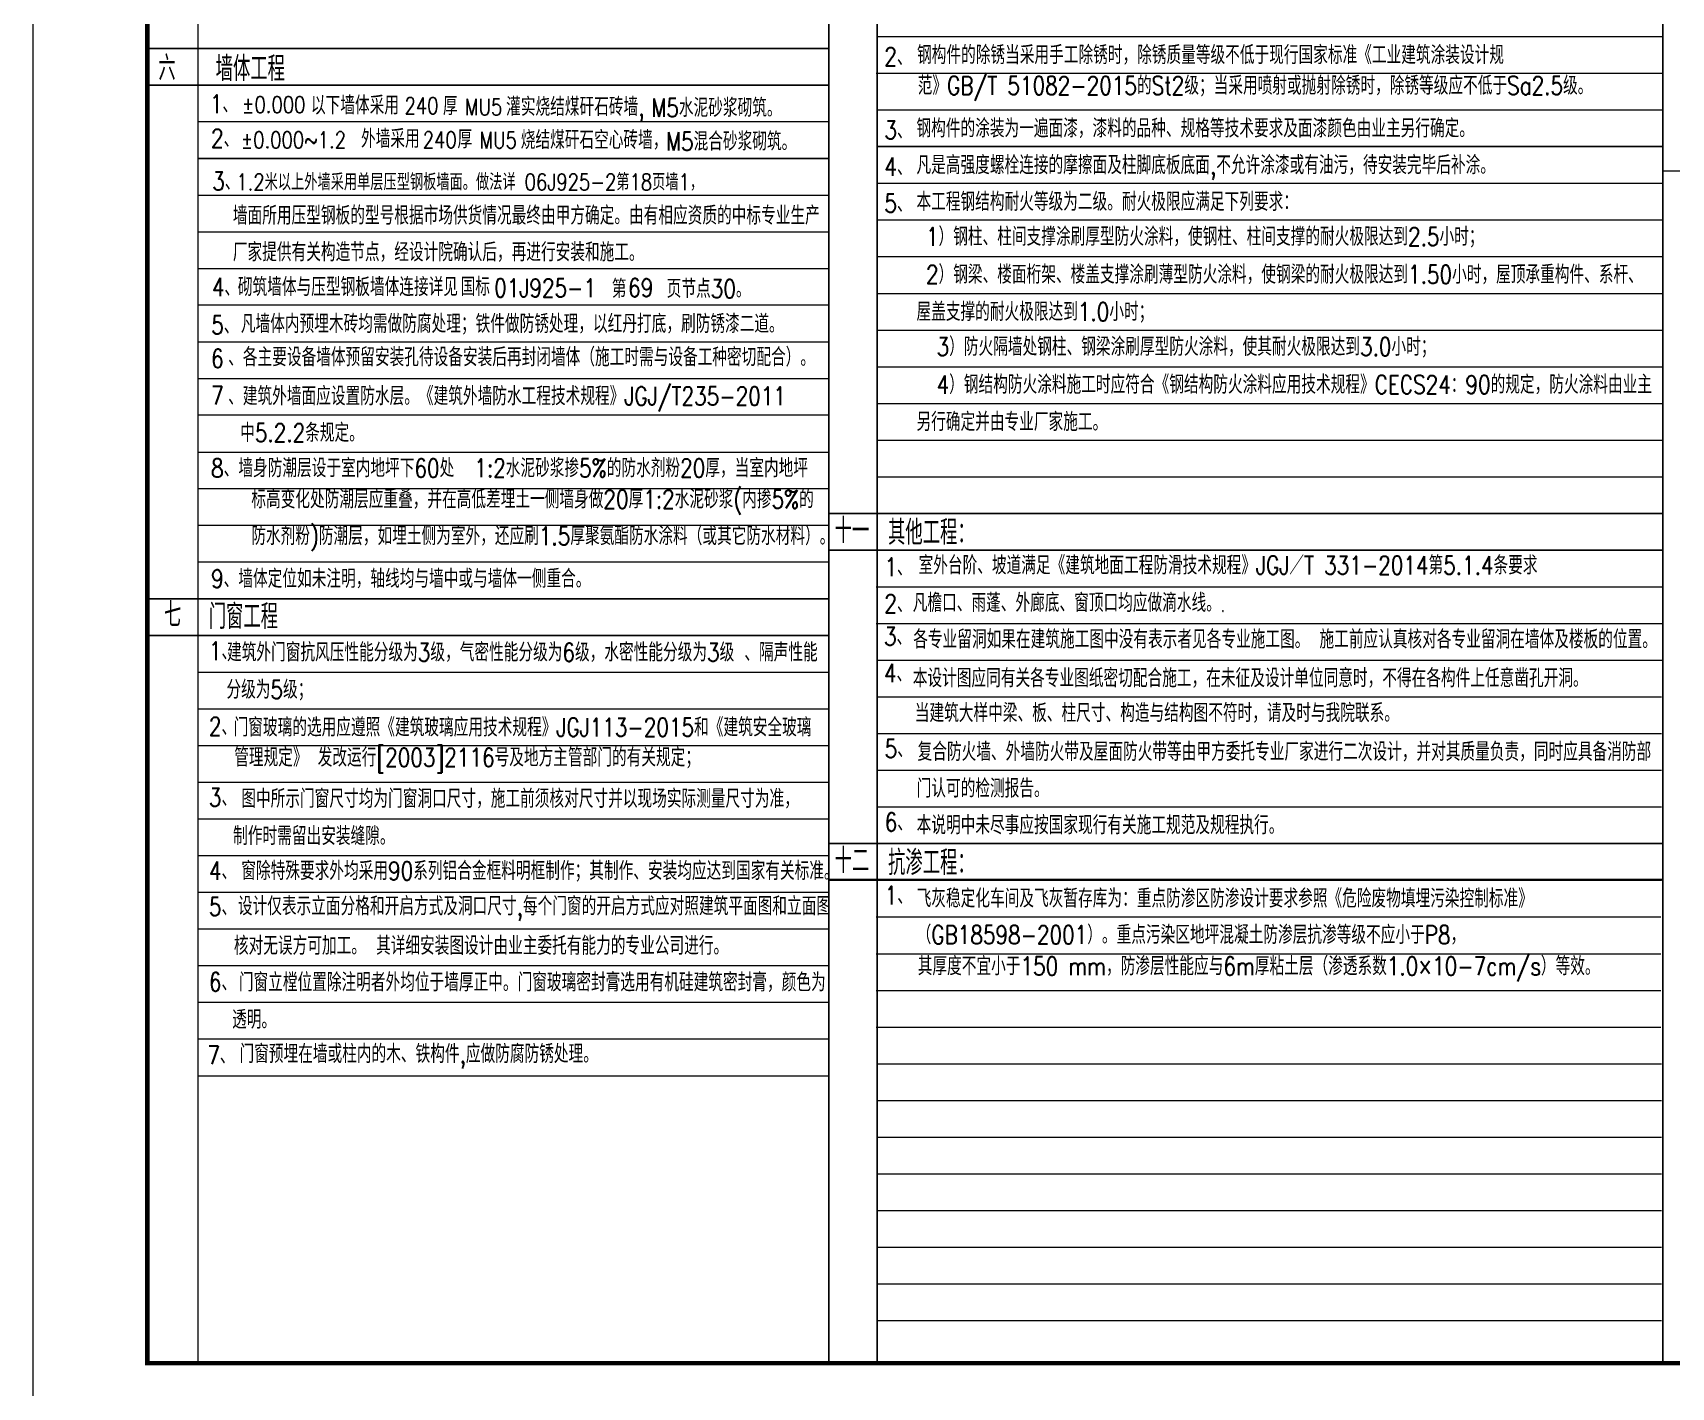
# Model space of a CAD drawing. Header units: inches. Extents: x -3733042 to -3450527, y 579159 to 997713.
# Drawn here: x -3732365 to -3696629, y 879388 to 908924 of the extents above; entities that cross this region are included whole.
import ezdxf

# ---------------------------------------------------------------- set-up
doc = ezdxf.new("R2010")
doc.units = ezdxf.units.IN
doc.header["$LTSCALE"] = 1000
doc.header["$MEASUREMENT"] = 0
doc.layers.add('PUB_TEXT', color=7, linetype='Continuous', lineweight=18)
doc.layers.add('PUB_TITLE', color=153, linetype='Continuous', lineweight=18)
doc.styles.add('_HZTXT', font='simplex.shx', dxfattribs={"width": 0.8, "bigfont": 'hztxt.shx'})
doc.styles.add('HZ', font='txt.shx', dxfattribs={"width": 0.8, "bigfont": 'hztxt.shx'})

msp = doc.modelspace()

# ---------------------------------------------------------------- linework, layer by layer
at = {"layer": 'PUB_TEXT'}
for p, q in [((-3728764.6, 931781.6), (-3728764.6, 879912.6)), ((-3715000.5, 908581.6), (-3728764.6, 908581.6)), ((-3715000.5, 908581.6), (-3728764.6, 908581.6)), ((-3715000.5, 907781.6), (-3728764.6, 907781.6)), ((-3715000.5, 906981.6), (-3728764.6, 906981.6)), ((-3713960.3, 906441.6), (-3696824.4, 906441.6)), ((-3713960.3, 906441.6), (-3696824.4, 906441.6)), ((-3696824.4, 906441.6), (-3713960.3, 906441.6)), ((-3728764.6, 906181.6), (-3715000.5, 906181.6)), ((-3715000.5, 906181.6), (-3728764.6, 906181.6)), ((-3715000.5, 906181.6), (-3728764.6, 906181.6)), ((-3715000.5, 906181.6), (-3728764.6, 906181.6)), ((-3696824.4, 905914.7), (-3653474.1, 905914.7)), ((-3713960.3, 905641.6), (-3696824.4, 905641.6)), ((-3728764.6, 905381.6), (-3715000.5, 905381.6)), ((-3713960.3, 904841.6), (-3696824.4, 904841.6)), ((-3728764.6, 904581.6), (-3715000.5, 904581.6)), ((-3728764.6, 903781.6), (-3715000.5, 903781.6)), ((-3713960.3, 904041.6), (-3696824.4, 904041.6)), ((-3713947.9, 903241.6), (-3696812.1, 903241.6)), ((-3715000.5, 902981.6), (-3728764.6, 902981.6)), ((-3713947.9, 902441.6), (-3696812.1, 902441.6)), ((-3728764.6, 902181.6), (-3715000.5, 902181.6)), ((-3713947.9, 901641.6), (-3696812.1, 901641.6)), ((-3728764.6, 901381.6), (-3715000.5, 901381.6)), ((-3715000.5, 900581.6), (-3728764.6, 900581.6)), ((-3713947.9, 900841.6), (-3696812.1, 900841.6)), ((-3728764.6, 899781.6), (-3715000.5, 899781.6)), ((-3728764.6, 899781.6), (-3715000.5, 899781.6)), ((-3715000.5, 898981.6), (-3728764.6, 898981.6)), ((-3715000.5, 898981.6), (-3728764.6, 898981.6)), ((-3715000.5, 898441.8), (-3696812.1, 898441.8)), ((-3715000.5, 898181.6), (-3728764.6, 898181.6)), ((-3715000.5, 898181.6), (-3728764.6, 898181.6)), ((-3715000.5, 897381.6), (-3728764.6, 897381.6)), ((-3715000.5, 897641.8), (-3696812.1, 897641.8)), ((-3713960.3, 897641.8), (-3696824.4, 897641.8)), ((-3713969.1, 896041.8), (-3696824.4, 896041.8)), ((-3713927.9, 895241.8), (-3696812.4, 895241.8)), ((-3728764.6, 894981.6), (-3715000.5, 894981.6)), ((-3728764.6, 894181.6), (-3715000.5, 894181.6)), ((-3713960.3, 894441.8), (-3696844.9, 894441.8)), ((-3713960.3, 893641.8), (-3696844.9, 893641.8)), ((-3728764.6, 893381.6), (-3715000.5, 893381.6)), ((-3713960.3, 892841.8), (-3696844.9, 892841.8)), ((-3728764.6, 892581.6), (-3715000.5, 892581.6)), ((-3713960.3, 892041.8), (-3696844.9, 892041.8)), ((-3728764.6, 891781.6), (-3715000.5, 891781.6)), ((-3728764.6, 890981.6), (-3715000.5, 890981.6)), ((-3714981.7, 891241.8), (-3696844.9, 891241.8)), ((-3728764.6, 890181.6), (-3715000.5, 890181.6)), ((-3715000.5, 890441.8), (-3696844.9, 890441.8)), ((-3713972.6, 889641.8), (-3696857.2, 889641.8)), ((-3728764.6, 889381.6), (-3715000.5, 889381.6)), ((-3713972.6, 888841.8), (-3696857.2, 888841.8)), ((-3728764.6, 888581.6), (-3715000.5, 888581.6)), ((-3713972.6, 888041.8), (-3696857.2, 888041.8)), ((-3728764.6, 887781.6), (-3715000.5, 887781.6)), ((-3728764.6, 886981.6), (-3715000.5, 886981.6)), ((-3713972.6, 887241.8), (-3696857.2, 887241.8)), ((-3713960.3, 886441.8), (-3696844.9, 886441.8)), ((-3728764.6, 886181.6), (-3715000.5, 886181.6)), ((-3713960.3, 885641.8), (-3696844.9, 885641.8)), ((-3713960.3, 884841.8), (-3696844.9, 884841.8)), ((-3713960.3, 884041.8), (-3696844.9, 884041.8)), ((-3713960.3, 883241.8), (-3696844.9, 883241.8)), ((-3713960.3, 882441.8), (-3696844.9, 882441.8)), ((-3713960.3, 881641.8), (-3696844.9, 881641.8)), ((-3713960.3, 880841.8), (-3696844.9, 880841.8)), ((-3713947.9, 879912.6), (-3695756.9, 879912.6))]:
    msp.add_line(p, q, dxfattribs=at)
for points in [[(-3715000.5, 934996.1, 40, 40, 0), (-3715000.5, 879912.6, 40, 40, 0)], [(-3713947.9, 934996.1, 40, 40, 0), (-3713947.9, 879912.6, 40, 40, 0)], [(-3696812.1, 934996.1, 40, 40, 0), (-3696812.1, 879912.6, 40, 40, 0)], [(-3729817.2, 908581.6, 40, 40, 0), (-3715000.5, 908581.6, 40, 40, 0)], [(-3729817.2, 907781.6, 40, 40, 0), (-3715000.5, 907781.6, 40, 40, 0)], [(-3715021.3, 898441.8, 40, 40, 0), (-3696832.9, 898441.8, 40, 40, 0)], [(-3715021.3, 897641.8, 40, 40, 0), (-3696832.9, 897641.8, 40, 40, 0)], [(-3729817.2, 896581.6, 40, 40, 0), (-3715000.5, 896581.6, 40, 40, 0)], [(-3729817.2, 895781.6, 40, 40, 0), (-3715000.5, 895781.6, 40, 40, 0)], [(-3715021.3, 891244.9, 40, 40, 0), (-3696832.9, 891244.9, 40, 40, 0)], [(-3715021.3, 890454.5, 40, 40, 0), (-3696832.9, 890454.5, 40, 40, 0)], [(-3715000.5, 879912.6, 40, 40, 0), (-3695736.1, 879912.6, 40, 40, 0)]]:
    msp.add_lwpolyline(points, format="xyseb", dxfattribs=at)
for points in [[(-3713947.9, 908841.6), (-3696812.1, 908841.6)], [(-3713966.7, 908041.6), (-3696830.8, 908041.6)], [(-3713960.3, 907241.6), (-3696824.4, 907241.6)], [(-3713960.3, 900041.8), (-3696824.4, 900041.8)], [(-3713960.3, 899241.8), (-3696824.4, 899241.8)], [(-3713960.3, 898441.8), (-3696824.4, 898441.8)], [(-3713969.1, 896841.8), (-3696824.4, 896841.8)]]:
    msp.add_lwpolyline(points, dxfattribs=at)
at = {"layer": 'PUB_TITLE'}
msp.add_lwpolyline([(-3732364.6, 878912.6), (-3648264.6, 878912.6), (-3648264.6, 938312.6), (-3732364.6, 938312.6)], close=True, dxfattribs=at)
msp.add_lwpolyline([(-3729864.6, 879912.6, 100, 100, 0), (-3649264.6, 879912.6, 100, 100, 0), (-3649264.6, 937312.6, 100, 100, 0), (-3729864.6, 937312.6, 100, 100, 0)], format="xyseb", close=True, dxfattribs=at)

# ---------------------------------------------------------------- texts
at = {"layer": 'PUB_TEXT', "style": '_HZTXT'}
for s, height, width, p in [('2、', 399.98, 0.8, (-3713789.6, 908206.3)), ('钢构件的除锈当采用手工除锈时，除锈质量等级不低于现行国家标准《工业建筑涂装设计规', 400, 0.8, (-3713077.9, 908239.8)), ('1、', 399.98, 0.8, (-3728501.4, 907174.1)), ('%%P0.000', 360, 0.8, (-3727801.1, 907177.3)), ('以下墙体采用', 400, 0.8, (-3726297.5, 907141.4)), ('240', 360, 0.8, (-3724254.9, 907152.1)), ('厚', 400, 0.8, (-3723418.4, 907125.6)), ('MU5', 360, 0.8, (-3722938.4, 907125.6)), ('灌实烧结煤矸石砖墙,', 400, 0.8, (-3722040.1, 907109.3)), ('M5水泥砂浆砌筑。', 400, 0.8, (-3718876.1, 907089)), ('3、', 399.98, 0.8, (-3713789.6, 906606.3)), ('2、', 399.98, 0.8, (-3728475.5, 906421.9)), ('%%P0.000~1.2', 360, 0.8, (-3727827.6, 906407.7)), ('外墙采用', 400, 0.8, (-3725205.5, 906413.5)), ('240', 360, 0.8, (-3723858.9, 906409.2)), ('厚', 400, 0.8, (-3723100.1, 906402.1)), ('MU5', 360, 0.8, (-3722620.1, 906402.1)), ('烧结煤矸石空心砖墙，', 400, 0.8, (-3721721.9, 906385.9)), ('M5混合砂浆砌筑。', 400, 0.8, (-3718554.9, 906355.2)), ('凡是高强度螺栓连接的摩擦面及柱脚底板底面,不允许涂漆或有油污，待安装完毕后补涂。', 400, 0.8, (-3713090.3, 905839.8)), ('4、', 399.98, 0.8, (-3713789.6, 905806.3)), ('3、', 399.98, 0.8, (-3728450.7, 905488.6)), ('墙面所用压型钢板的型号根据市场供货情况最终由甲方确定。由有相应资质的中标专业生产', 400, 0.8, (-3728000.2, 904739.3)), ('5、', 399.98, 0.8, (-3713789.6, 905006.3)), ('本工程钢结构耐火等级为二级。耐火极限应满足下列要求：', 400, 0.8, (-3713090.3, 905039.8)), ('厂家提供有关构造节点，经设计院确认后，再进行安装和施工。', 400, 0.8, (-3728000.2, 903939.3)), ('4、', 399.98, 0.8, (-3728458.7, 903178.5)), ('砌筑墙体与压型钢板墙体连接详见', 400, 0.8, (-3727890.9, 903181)), ('国标', 400, 0.8, (-3723032.9, 903185.7)), ('01J925-1', 400, 0.8, (-3722300.9, 903159.3)), ('69', 400, 0.8, (-3719380.5, 903164.8)), ('屋盖支撑的耐火极限达到1.0小时；', 400, 0.8, (-3713090.3, 902639.8)), ('5、', 399.98, 0.8, (-3728471.5, 902352)), ('凡墙体内预埋木砖均需做防腐处理；铁件做防锈处理，以红丹打底，刷防锈漆二道。', 400, 0.8, (-3727826.3, 902377.1)), ('6', 400, 0.8, (-3728475.2, 901622.6)), ('、各主要设备墙体预留安装孔待设备安装后再封闭墙体（施工时需与设备工种密切配合）。', 400, 0.8, (-3728102.5, 901651.2)), ('、建筑外墙面应设置防水层。《建筑外墙防水工程技术规程》JGJ/T235-2011', 400, 0.8, (-3728102.5, 900801.4)), ('7', 400, 0.8, (-3728475.2, 900819.1)), ('另行确定并由专业厂家施工。', 400, 0.8, (-3713090.3, 900239.8)), ('中5.2.2条规定。', 400, 0.8, (-3727840.7, 900001.4)), ('1、', 399.98, 0.8, (-3713789.6, 897075.5)), ('9、墙体定位如未注明，轴线均与墙中或与墙体一侧重合。', 399.98, 0.8, (-3728475.2, 896819.1)), ('2、', 399.98, 0.8, (-3713789.6, 896275.5)), ('凡檐口、雨蓬、外廊底、窗顶口均应做滴水线。', 400, 0.8, (-3713171.5, 896293.8)), ('.', 360, 0.533333, (-3706451.5, 896293.8)), ('3、', 399.98, 0.8, (-3713799.3, 895563.6)), ('1、', 399.98, 0.8, (-3728523.2, 895245.9)), ('分级为5级；', 400, 0.8, (-3728140.2, 894401)), ('4、', 399.98, 0.8, (-3713799.3, 894763.6)), ('本设计图应同有关各专业图纸密切配合施工，在未征及设计单位同意时，不得在各构件上任意凿孔开洞。', 400, 0.8, (-3713171.5, 894651.5)), ('当建筑大样中梁、板、柱尺寸、构造与结构图不符时，请及时与我院联系。', 399.98, 0.8, (-3713127, 893891.3)), ('2、', 399.98, 0.8, (-3728523.2, 893599.7)), ('门窗玻璃的选用应遵照《建筑玻璃应用技术规程》JGJ113-2015和《建筑安全玻璃', 400, 0.8, (-3727984.2, 893578.8)), ('5、', 399.98, 0.8, (-3713783.7, 893113.8)), ('复合防火墙、外墙防火带及屋面防火带等由甲方委托专业厂家进行二次设计，并对其质量负责，同时应具备消防部', 400, 0.8, (-3713066.2, 893045.8)), ('门认可的检测报告。', 400, 0.8, (-3713086.6, 892245.8)), ('3、', 399.98, 0.8, (-3728523.2, 892052.7)), ('制作时需留出安装缝隙。', 400, 0.8, (-3727994.2, 891208.7)), ('6、', 399.98, 0.8, (-3713783.7, 891513.8)), ('本说明中未尽事应按国家现行有关施工规范及规程执行。', 400, 0.8, (-3713086.6, 891445.8)), ('4、', 399.98, 0.8, (-3728523.2, 890452.7)), ('1、', 399.98, 0.8, (-3713783.7, 889915.5)), ('飞灰稳定化车间及飞灰暂存库为：重点防渗区防渗设计要求参照《危险废物填埋污染控制标准》', 400, 0.8, (-3713086.6, 889847.5)), ('5、', 399.98, 0.8, (-3728523.2, 889669.5)), ('（GB18598-2001）。重点污染区地坪混凝土防渗层抗渗等级不应小于P8，', 400, 0.8, (-3713086.6, 889054.3)), ('6、', 399.98, 0.8, (-3728523.2, 888027.9)), ('透明。', 400, 0.8, (-3728016.5, 887205.1)), ('7、', 399.98, 0.8, (-3728557.2, 886433.2))]:
    msp.add_text(s, height=height, dxfattribs=dict(at, width=width)).set_placement(p)
at = {"layer": 'PUB_TEXT', "color": 2, "style": '_HZTXT', "width": 0.8}
msp.add_text('钢构件的涂装为一遍面漆，漆料的品种、规格等技术要求及面漆颜色由业主另行确定。', height=400, dxfattribs=at).set_placement((-3713090.3, 906639.8))
at = {"layer": 'PUB_TEXT', "color": 3, "style": 'HZ', "width": 0.7}
for s, p in [('十一', (-3714876.5, 897798.9)), ('其他工程：', (-3713710.8, 897756.6)), ('门窗工程', (-3728527.5, 895923.6)), ('十二', (-3714876.5, 890598.9)), ('抗渗工程：', (-3713710.8, 890556.6))]:
    msp.add_text(s, height=540, dxfattribs=at).set_placement(p)
at = {"layer": 'PUB_TEXT', "color": 3, "char_height": 540, "attachment_point": 7, "style": 'HZ'}
for s, insert, width in [('{\\W0.7;六 }', (-3729626, 907885.9), 529.2), ('{\\W0.7; 墙体工程}', (-3728712.9, 907870.5), 2637.225), ('{\\W0.7;七 }', (-3729502.7, 895965.9), 519.75)]:
    msp.add_mtext(s, dxfattribs=dict(at, insert=insert, width=width))
at = {"layer": 'PUB_TEXT', "attachment_point": 7, "style": '_HZTXT'}
for s, insert, char_height, width in [('范》GB/T 51082-2015的St2级；当采用喷射或抛射除锈时，除锈等级应不低于Sa2.5级。', (-3713063.6, 907439.8), 400, 19728.352), (' 1）钢柱、柱间支撑涂刷厚型防火涂料，使钢柱、柱间支撑的耐火极限达到2.5小时；', (-3713102.6, 904239.8), 400, 17814.857), (' 2）钢梁、楼面桁架、楼盖支撑涂刷薄型防火涂料，使钢梁的耐火极限达到1.50小时，屋顶承重构件、系杆、', (-3713102.6, 903439.8), 400, 22870.945), ('第    页节点30。', (-3719735.1, 903141.3), 400, 3883.868), ('  3）防火隔墙处钢柱、钢梁涂刷厚型防火涂料，使其耐火极限达到3.0小时；', (-3713090.3, 901839.8), 400, 16283.077), ('  4）钢结构防火涂料施工时应符合《钢结构防火涂料应用技术规程》CECS24：90的规定，防火涂料由业主', (-3713090.3, 901039.8), 400, 23261.187), ('8、墙身防潮层设于室内地坪下60处  1:2水泥砂浆掺5%的防水剂粉20厚，当室内地坪', (-3728475.2, 899219.1), 399.98, 18859.76), ('    标高变化处防潮层应重叠，并在高低差埋土一侧墙身做20厚1:2水泥砂浆(内掺5%的', (-3728475.2, 898419.1), 399.98, 19150.823), ('    防水剂粉)防潮层，如埋土侧为室外，还应刷1.5厚聚氨酯防水涂料（或其它防水材料）。', (-3728475.2, 897619.1), 399.98, 19514.013), ('室外台阶、坡道满足《建筑地面工程防滑技术规程》JGJ／T 331-2014第5.1.4条要求', (-3713045, 897109), 400, 18424.264), ('各专业留洞如果在建筑施工图中没有表示者见各专业施工图。 施工前应认真核对各专业留洞在墙体及楼板的位置。 ', (-3713160.9, 895493.4), 400, 24398.418), ('建筑外门窗抗风压性能分级为3级，气密性能分级为6级，水密性能分级为3级 、隔声性能', (-3728126.9, 895201), 400, 19083.341), ('管理规定》 发改运行[2003]2116号及地方主管部门的有关规定；', (-3727970.3, 892788.7), 400, 14003.516), ('  图中所示门窗尺寸均为门窗洞口尺寸，施工前须核对尺寸并以现场实际测量尺寸为准，', (-3728254.9, 892008.7), 400, 18580.22), ('  窗除特殊要求外均采用90系列铝合金框料明框制作；其制作、安装均应达到国家有关标准。', (-3728254.9, 890408.7), 400, 19654.857), (' 设计仅表示立面分格和开启方式及洞口尺寸,每个门窗的开启方式应对照建筑平面图和立面图', (-3728110.5, 889555.9), 400, 19797.714), ('核对无误方可加工。 其详细安装图设计由业主委托有能力的专业公司进行。 ', (-3727977.1, 888813.1), 400, 16202.418), ('其厚度不宜小于150 mm，防渗层性能应与6m厚粘土层（渗透系数1.0×10-7cm/s）等效。', (-3713062.6, 888237.5), 400, 19596.703), ('  门窗立樘位置除注明者外均位于墙厚正中。门窗玻璃密封膏选用有机硅建筑密封膏，颜色为', (-3728309.3, 888005.1), 400, 19870.989), (' 门窗预埋在墙或柱内的木、铁构件,应做防腐防锈处理。', (-3728075.4, 886335.3), 400, 11624.791)]:
    msp.add_mtext(s, dxfattribs=dict(at, insert=insert, char_height=char_height, width=width))
at = {"layer": 'PUB_TEXT', "color": 2, "insert": (-3727923.6, 905478.1), "char_height": 360, "width": 13609.741, "attachment_point": 7, "style": '_HZTXT'}
msp.add_mtext('1.2米以上外墙采用单层压型钢板墙面。做法详 06J925-2第18页墙1，', dxfattribs=at)

doc.saveas('drawing.dxf')
